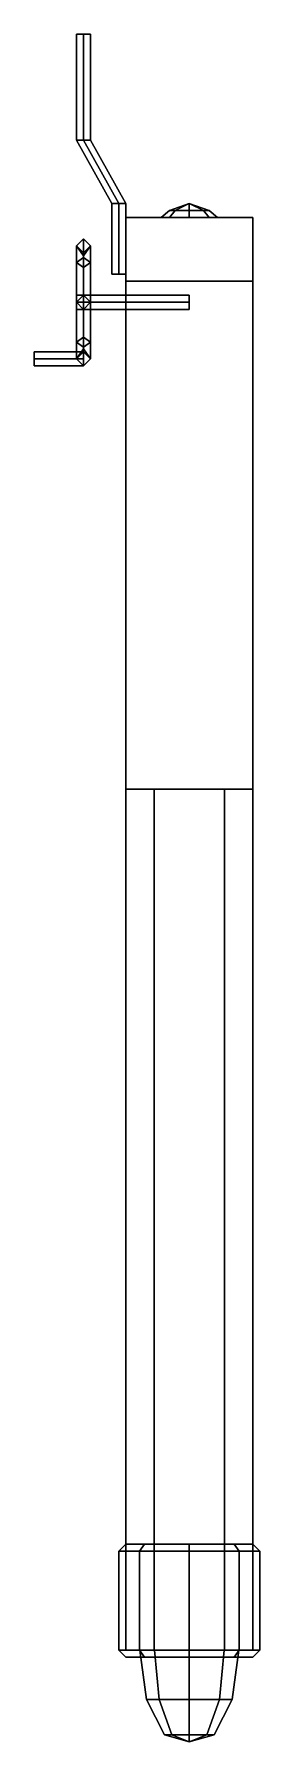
# Model space of a CAD drawing. Extents: x -0.22 to 0.1, y -1.24 to 1.18.
import ezdxf

# ---------------------------------------------------------------- set-up
doc = ezdxf.new("R2010")
doc.units = 0
doc.layers.add('SLEEVE', color=5, linetype='CONTINUOUS')

msp = doc.modelspace()

# ---------------------------------------------------------------- linework, layer by layer
at = {"layer": 'SLEEVE'}
for points in [[(-0.15, 1.03, 0.1), (-0.16, 1.03, 0.11), (-0.16, 1.18, 0.11), (-0.15, 1.18, 0.1)], [(-0.16, 1.03, 0.11), (-0.15, 1.03, 0.12), (-0.15, 1.18, 0.12), (-0.16, 1.18, 0.11)], [(-0.15, 1.18, 0.12), (-0.14, 1.18, 0.11), (-0.15, 1.18, 0.1), (-0.16, 1.18, 0.11)], [(-0.15, 1.03, 0.12), (-0.14, 1.03, 0.11), (-0.14, 1.18, 0.11), (-0.15, 1.18, 0.12)], [(-0.14, 1.03, 0.11), (-0.15, 1.03, 0.1), (-0.15, 1.18, 0.1), (-0.14, 1.18, 0.11)], [(-0.1, 0.94, 0.1), (-0.11, 0.94, 0.11), (-0.16, 1.03, 0.11), (-0.15, 1.03, 0.1)], [(-0.11, 0.94, 0.11), (-0.1, 0.94, 0.12), (-0.15, 1.03, 0.12), (-0.16, 1.03, 0.11)], [(-0.1, 0.94, 0.12), (-0.09, 0.94, 0.11), (-0.14, 1.03, 0.11), (-0.15, 1.03, 0.12)], [(-0.09, 0.94, 0.11), (-0.1, 0.94, 0.1), (-0.15, 1.03, 0.1), (-0.14, 1.03, 0.11)], [(-0.1, 0.84, 0.1), (-0.11, 0.84, 0.11), (-0.11, 0.94, 0.11), (-0.1, 0.94, 0.1)], [(-0.11, 0.84, 0.11), (-0.1, 0.84, 0.12), (-0.1, 0.94, 0.12), (-0.11, 0.94, 0.11)], [(-0.1, 0.84, 0.12), (-0.09, 0.84, 0.11), (-0.09, 0.94, 0.11), (-0.1, 0.94, 0.12)], [(-0.09, 0.84, 0.11), (-0.1, 0.84, 0.1), (-0.1, 0.94, 0.1), (-0.09, 0.94, 0.11)], [(-0.09, 0.92, 0.12), (-0.09, 0.83, -0.01), (-0.09, -1.11, -0.01), (-0.09, -1.11, 0.12)], [(0.09, 0.11, 0.12), (0.09, 0.92, 0.12), (-0.09, 0.92, 0.12), (-0.09, 0.11, 0.12)], [(-0.09, 0.92, 0.12), (-0.09, 0.92, 0.02), (-0.09, 0.83, -0.01), (-0.09, 0.92, 0.12)], [(0.09, 0.92, 0.12), (0.09, 0.92, 0.02), (-0.09, 0.92, 0.02), (-0.09, 0.92, 0.12)], [(-0.09, 0.83, -0.01), (-0.09, 0.92, 0.02), (0.09, 0.92, 0.02), (0.09, 0.83, -0.01)], [(-0.02, 0.93, 0.05), (-0.0283, 0.92, 0.0417), (-0.04, 0.92, 0.07), (-0.0283, 0.93, 0.07)], [(-0.0283, 0.93, 0.07), (-0.04, 0.92, 0.07), (-0.0283, 0.92, 0.0983), (-0.02, 0.93, 0.09)], [(0, 0.94, 0.07), (-0.02, 0.93, 0.05), (-0.0283, 0.93, 0.07), (0, 0.94, 0.07)], [(0, 0.94, 0.07), (-0.0283, 0.93, 0.07), (-0.02, 0.93, 0.09), (0, 0.94, 0.07)], [(0, 0.93, 0.0417), (0, 0.92, 0.03), (-0.0283, 0.92, 0.0417), (-0.02, 0.93, 0.05)], [(-0.02, 0.93, 0.09), (-0.0283, 0.92, 0.0983), (0, 0.92, 0.11), (0, 0.93, 0.0983)], [(0, 0.94, 0.07), (0, 0.93, 0.0417), (-0.02, 0.93, 0.05), (0, 0.94, 0.07)], [(0, 0.94, 0.07), (-0.02, 0.93, 0.09), (0, 0.93, 0.0983), (0, 0.94, 0.07)], [(0, 0.94, 0.07), (0.0283, 0.93, 0.07), (0.02, 0.93, 0.05), (0, 0.94, 0.07)], [(0, 0.94, 0.07), (0.02, 0.93, 0.05), (0, 0.93, 0.0417), (0, 0.94, 0.07)], [(0, 0.94, 0.07), (0, 0.93, 0.0983), (0.02, 0.93, 0.09), (0, 0.94, 0.07)], [(0, 0.94, 0.07), (0.02, 0.93, 0.09), (0.0283, 0.93, 0.07), (0, 0.94, 0.07)], [(0.02, 0.93, 0.05), (0.0283, 0.92, 0.0417), (0, 0.92, 0.03), (0, 0.93, 0.0417)], [(0, 0.93, 0.0983), (0, 0.92, 0.11), (0.0283, 0.92, 0.0983), (0.02, 0.93, 0.09)], [(0.0283, 0.93, 0.07), (0.04, 0.92, 0.07), (0.0283, 0.92, 0.0417), (0.02, 0.93, 0.05)], [(0.02, 0.93, 0.09), (0.0283, 0.92, 0.0983), (0.04, 0.92, 0.07), (0.0283, 0.93, 0.07)], [(0.09, -1.11, -0.01), (0.09, 0.83, -0.01), (0.09, 0.92, 0.12), (0.09, -1.11, 0.12)], [(0.09, 0.83, -0.01), (0.09, 0.92, 0.02), (0.09, 0.92, 0.12)], [(-0.16, 0.88, -0.03), (-0.15, 0.89, -0.03), (-0.15, 0.8636, -0.0936), (-0.16, 0.8566, -0.0866)], [(-0.16, 0.8566, 0.0266), (-0.15, 0.8636, 0.0336), (-0.15, 0.89, -0.03), (-0.16, 0.88, -0.03)], [(-0.16, 0.88, -0.03), (-0.15, 0.8659, -0.04), (-0.15, 0.7341, -0.04), (-0.16, 0.72, -0.03)], [(-0.15, 0.8659, -0.02), (-0.16, 0.88, -0.03), (-0.16, 0.72, -0.03), (-0.15, 0.7341, -0.02)], [(-0.15, 0.87, -0.03), (-0.16, 0.88, -0.03), (-0.16, 0.8566, -0.0866), (-0.15, 0.8495, -0.0795)], [(-0.15, 0.8495, 0.0195), (-0.16, 0.8566, 0.0266), (-0.16, 0.88, -0.03), (-0.15, 0.87, -0.03)], [(-0.15, 0.89, -0.03), (-0.14, 0.88, -0.03), (-0.14, 0.8566, -0.0866), (-0.15, 0.8636, -0.0936)], [(-0.15, 0.8636, 0.0336), (-0.14, 0.8566, 0.0266), (-0.14, 0.88, -0.03), (-0.15, 0.89, -0.03)], [(-0.15, 0.8659, -0.04), (-0.14, 0.88, -0.03), (-0.14, 0.72, -0.03), (-0.15, 0.7341, -0.04)], [(-0.14, 0.88, -0.03), (-0.15, 0.8659, -0.02), (-0.15, 0.7341, -0.02), (-0.14, 0.72, -0.03)], [(-0.14, 0.88, -0.03), (-0.15, 0.87, -0.03), (-0.15, 0.8495, -0.0795), (-0.14, 0.8566, -0.0866)], [(-0.14, 0.8566, 0.0266), (-0.15, 0.8495, 0.0195), (-0.15, 0.87, -0.03), (-0.14, 0.88, -0.03)], [(-0.16, 0.8566, -0.0866), (-0.15, 0.8636, -0.0936), (-0.15, 0.8, -0.12), (-0.16, 0.8, -0.11)], [(-0.16, 0.8, 0.05), (-0.15, 0.8, 0.06), (-0.15, 0.8636, 0.0336), (-0.16, 0.8566, 0.0266)], [(-0.15, 0.8495, -0.0795), (-0.16, 0.8566, -0.0866), (-0.16, 0.8, -0.11), (-0.15, 0.8, -0.1)], [(-0.15, 0.8, 0.04), (-0.16, 0.8, 0.05), (-0.16, 0.8566, 0.0266), (-0.15, 0.8495, 0.0195)], [(-0.15, 0.8636, -0.0936), (-0.14, 0.8566, -0.0866), (-0.14, 0.8, -0.11), (-0.15, 0.8, -0.12)], [(-0.15, 0.8, 0.06), (-0.14, 0.8, 0.05), (-0.14, 0.8566, 0.0266), (-0.15, 0.8636, 0.0336)], [(-0.14, 0.8566, -0.0866), (-0.15, 0.8495, -0.0795), (-0.15, 0.8, -0.1), (-0.14, 0.8, -0.11)], [(-0.14, 0.8, 0.05), (-0.15, 0.8, 0.04), (-0.15, 0.8495, 0.0195), (-0.14, 0.8566, 0.0266)], [(-0.09, -1.11, -0.01), (-0.09, 0.83, -0.01), (0.09, 0.83, -0.01), (0.09, -1.11, -0.01)], [(-0.15, 0.81, -0.0959), (-0.16, 0.8, -0.11), (-0.16, 0.8, 0.05), (-0.15, 0.81, 0.0359)], [(-0.16, 0.81, -0.03), (-0.16, 0.8, -0.02), (0, 0.8, -0.02), (0, 0.81, -0.03)], [(-0.16, 0.8, -0.04), (-0.16, 0.81, -0.03), (0, 0.81, -0.03), (0, 0.8, -0.04)], [(-0.16, 0.8, -0.11), (-0.15, 0.79, -0.0959), (-0.15, 0.79, 0.0359), (-0.16, 0.8, 0.05)], [(-0.16, 0.8, -0.02), (-0.16, 0.79, -0.03), (0, 0.79, -0.03), (0, 0.8, -0.02)], [(-0.16, 0.79, -0.03), (-0.16, 0.8, -0.04), (0, 0.8, -0.04), (0, 0.79, -0.03)], [(-0.15, 0.8, -0.1), (-0.16, 0.8, -0.11), (-0.16, 0.7434, -0.0866), (-0.15, 0.7505, -0.0795)], [(-0.16, 0.8, -0.11), (-0.15, 0.8, -0.12), (-0.15, 0.7364, -0.0936), (-0.16, 0.7434, -0.0866)], [(-0.15, 0.7505, 0.0195), (-0.16, 0.7434, 0.0266), (-0.16, 0.8, 0.05), (-0.15, 0.8, 0.04)], [(-0.16, 0.7434, 0.0266), (-0.15, 0.7364, 0.0336), (-0.15, 0.8, 0.06), (-0.16, 0.8, 0.05)], [(-0.14, 0.8, -0.11), (-0.15, 0.81, -0.0959), (-0.15, 0.81, 0.0359), (-0.14, 0.8, 0.05)], [(-0.15, 0.79, -0.0959), (-0.14, 0.8, -0.11), (-0.14, 0.8, 0.05), (-0.15, 0.79, 0.0359)], [(-0.14, 0.8, -0.11), (-0.15, 0.8, -0.1), (-0.15, 0.7505, -0.0795), (-0.14, 0.7434, -0.0866)], [(-0.15, 0.8, -0.12), (-0.14, 0.8, -0.11), (-0.14, 0.7434, -0.0866), (-0.15, 0.7364, -0.0936)], [(-0.14, 0.7434, 0.0266), (-0.15, 0.7505, 0.0195), (-0.15, 0.8, 0.04), (-0.14, 0.8, 0.05)], [(-0.15, 0.7364, 0.0336), (-0.14, 0.7434, 0.0266), (-0.14, 0.8, 0.05), (-0.15, 0.8, 0.06)], [(-0.15, 0.7505, -0.0795), (-0.16, 0.7434, -0.0866), (-0.16, 0.72, -0.03), (-0.15, 0.73, -0.03)], [(-0.15, 0.73, -0.03), (-0.16, 0.72, -0.03), (-0.16, 0.7434, 0.0266), (-0.15, 0.7505, 0.0195)], [(-0.14, 0.7434, -0.0866), (-0.15, 0.7505, -0.0795), (-0.15, 0.73, -0.03), (-0.14, 0.72, -0.03)], [(-0.14, 0.72, -0.03), (-0.15, 0.73, -0.03), (-0.15, 0.7505, 0.0195), (-0.14, 0.7434, 0.0266)], [(-0.22, 0.73, -0.03), (-0.22, 0.72, -0.02), (-0.15, 0.72, -0.02), (-0.15, 0.73, -0.03)], [(-0.22, 0.72, -0.04), (-0.22, 0.73, -0.03), (-0.15, 0.73, -0.03), (-0.15, 0.72, -0.04)], [(-0.22, 0.73, -0.03), (-0.22, 0.72, -0.04), (-0.22, 0.71, -0.03), (-0.22, 0.72, -0.02)], [(-0.16, 0.7434, -0.0866), (-0.15, 0.7364, -0.0936), (-0.15, 0.71, -0.03), (-0.16, 0.72, -0.03)], [(-0.16, 0.72, -0.03), (-0.15, 0.71, -0.03), (-0.15, 0.7364, 0.0336), (-0.16, 0.7434, 0.0266)], [(-0.15, 0.7364, -0.0936), (-0.14, 0.7434, -0.0866), (-0.14, 0.72, -0.03), (-0.15, 0.71, -0.03)], [(-0.15, 0.71, -0.03), (-0.14, 0.72, -0.03), (-0.14, 0.7434, 0.0266), (-0.15, 0.7364, 0.0336)], [(-0.22, 0.72, -0.02), (-0.22, 0.71, -0.03), (-0.15, 0.71, -0.03), (-0.15, 0.72, -0.02)], [(-0.22, 0.71, -0.03), (-0.22, 0.72, -0.04), (-0.15, 0.72, -0.04), (-0.15, 0.71, -0.03)], [(-0.05, -1.11, 0.15), (-0.05, 0.11, 0.15), (-0.09, 0.11, 0.12), (-0.09, -1.11, 0.12)], [(0.05, 0.11, 0.15), (0.09, 0.11, 0.12), (-0.09, 0.11, 0.12), (-0.05, 0.11, 0.15)], [(0.05, -1.11, 0.15), (0.05, 0.11, 0.15), (-0.05, 0.11, 0.15), (-0.05, -1.11, 0.15)], [(0.09, -1.11, 0.12), (0.09, 0.11, 0.12), (0.05, 0.11, 0.15), (0.05, -1.11, 0.15)], [(-0.09, -0.96, 0.24), (-0.0636, -0.96, 0.1764), (-0.0707, -0.97, 0.1693), (-0.1, -0.97, 0.24)], [(-0.0636, -0.96, 0.3036), (-0.09, -0.96, 0.24), (-0.1, -0.97, 0.24), (-0.0707, -0.97, 0.3107)], [(-0.0636, -0.96, 0.1764), (0, -0.96, 0.15), (0, -0.97, 0.14), (-0.0707, -0.97, 0.1693)], [(0, -0.96, 0.33), (-0.0636, -0.96, 0.3036), (-0.0707, -0.97, 0.3107), (0, -0.97, 0.34)], [(0, -0.96, 0.15), (0.0636, -0.96, 0.1764), (0.0707, -0.97, 0.1693), (0, -0.97, 0.14)], [(0.0636, -0.96, 0.3036), (0, -0.96, 0.33), (0, -0.97, 0.34), (0.0707, -0.97, 0.3107)], [(0.0636, -0.96, 0.1764), (0.09, -0.96, 0.24), (0.1, -0.97, 0.24), (0.0707, -0.97, 0.1693)], [(0.09, -0.96, 0.24), (0.0636, -0.96, 0.3036), (0.0707, -0.97, 0.3107), (0.1, -0.97, 0.24)], [(-0.1, -1.11, 0.24), (-0.0707, -1.11, 0.3107), (-0.0707, -0.97, 0.3107), (-0.1, -0.97, 0.24)], [(-0.0707, -1.11, 0.1693), (-0.1, -1.11, 0.24), (-0.1, -0.97, 0.24), (-0.0707, -0.97, 0.1693)], [(-0.0707, -1.11, 0.3107), (0, -1.11, 0.34), (0, -0.97, 0.34), (-0.0707, -0.97, 0.3107)], [(0, -1.11, 0.14), (-0.0707, -1.11, 0.1693), (-0.0707, -0.97, 0.1693), (0, -0.97, 0.14)], [(0, -1.11, 0.34), (0.0707, -1.11, 0.3107), (0.0707, -0.97, 0.3107), (0, -0.97, 0.34)], [(0.0707, -1.11, 0.1693), (0, -1.11, 0.14), (0, -0.97, 0.14), (0.0707, -0.97, 0.1693)], [(0.0707, -1.11, 0.3107), (0.1, -1.11, 0.24), (0.1, -0.97, 0.24), (0.0707, -0.97, 0.3107)], [(0.1, -1.11, 0.24), (0.0707, -1.11, 0.1693), (0.0707, -0.97, 0.1693), (0.1, -0.97, 0.24)], [(-0.09, -1.12, 0.24), (-0.0636, -1.12, 0.3036), (-0.0707, -1.11, 0.3107), (-0.1, -1.11, 0.24)], [(-0.0636, -1.12, 0.1764), (-0.09, -1.12, 0.24), (-0.1, -1.11, 0.24), (-0.0707, -1.11, 0.1693)], [(-0.09, -1.11, 0.12), (-0.09, -1.11, -0.01), (0.09, -1.11, -0.01), (0.09, -1.11, 0.12)], [(-0.05, -1.11, 0.15), (-0.09, -1.11, 0.12), (0.09, -1.11, 0.12), (0.05, -1.11, 0.15)], [(-0.0636, -1.12, 0.3036), (0, -1.12, 0.33), (0, -1.11, 0.34), (-0.0707, -1.11, 0.3107)], [(0, -1.12, 0.15), (-0.0636, -1.12, 0.1764), (-0.0707, -1.11, 0.1693), (0, -1.11, 0.14)], [(-0.0429, -1.18, 0.1129), (-0.0495, -1.11, 0.1195), (-0.07, -1.11, 0.07), (-0.0606, -1.18, 0.07)], [(-0.0606, -1.18, 0.07), (-0.07, -1.11, 0.07), (-0.0495, -1.11, 0.0205), (-0.0429, -1.18, 0.0271)], [(0, -1.18, 0.1306), (0, -1.11, 0.14), (-0.0495, -1.11, 0.1195), (-0.0429, -1.18, 0.1129)], [(-0.0429, -1.18, 0.0271), (-0.0495, -1.11, 0.0205), (0, -1.11), (0, -1.18, 0.0094)], [(0.0429, -1.18, 0.1129), (0.0495, -1.11, 0.1195), (0, -1.11, 0.14), (0, -1.18, 0.1306)], [(0, -1.18, 0.0094), (0, -1.11), (0.0495, -1.11, 0.0205), (0.0429, -1.18, 0.0271)], [(0, -1.12, 0.33), (0.0636, -1.12, 0.3036), (0.0707, -1.11, 0.3107), (0, -1.11, 0.34)], [(0.0636, -1.12, 0.1764), (0, -1.12, 0.15), (0, -1.11, 0.14), (0.0707, -1.11, 0.1693)], [(0.0606, -1.18, 0.07), (0.07, -1.11, 0.07), (0.0495, -1.11, 0.1195), (0.0429, -1.18, 0.1129)], [(0.0429, -1.18, 0.0271), (0.0495, -1.11, 0.0205), (0.07, -1.11, 0.07), (0.0606, -1.18, 0.07)], [(0.0636, -1.12, 0.3036), (0.09, -1.12, 0.24), (0.1, -1.11, 0.24), (0.0707, -1.11, 0.3107)], [(0.09, -1.12, 0.24), (0.0636, -1.12, 0.1764), (0.0707, -1.11, 0.1693), (0.1, -1.11, 0.24)], [(-0.0247, -1.23, 0.0947), (-0.0429, -1.18, 0.1129), (-0.0606, -1.18, 0.07), (-0.035, -1.23, 0.07)], [(-0.035, -1.23, 0.07), (-0.0606, -1.18, 0.07), (-0.0429, -1.18, 0.0271), (-0.0247, -1.23, 0.0453)], [(0, -1.23, 0.105), (0, -1.18, 0.1306), (-0.0429, -1.18, 0.1129), (-0.0247, -1.23, 0.0947)], [(-0.0247, -1.23, 0.0453), (-0.0429, -1.18, 0.0271), (0, -1.18, 0.0094), (0, -1.23, 0.035)], [(0.0247, -1.23, 0.0947), (0.0429, -1.18, 0.1129), (0, -1.18, 0.1306), (0, -1.23, 0.105)], [(0, -1.23, 0.035), (0, -1.18, 0.0094), (0.0429, -1.18, 0.0271), (0.0247, -1.23, 0.0453)], [(0.035, -1.23, 0.07), (0.0606, -1.18, 0.07), (0.0429, -1.18, 0.1129), (0.0247, -1.23, 0.0947)], [(0.0247, -1.23, 0.0453), (0.0429, -1.18, 0.0271), (0.0606, -1.18, 0.07), (0.035, -1.23, 0.07)], [(0, -1.24, 0.07), (-0.0247, -1.23, 0.0947), (-0.035, -1.23, 0.07), (0, -1.24, 0.07)], [(0, -1.24, 0.07), (-0.035, -1.23, 0.07), (-0.0247, -1.23, 0.0453), (0, -1.24, 0.07)], [(0, -1.24, 0.07), (0, -1.23, 0.105), (-0.0247, -1.23, 0.0947), (0, -1.24, 0.07)], [(0, -1.24, 0.07), (-0.0247, -1.23, 0.0453), (0, -1.23, 0.035), (0, -1.24, 0.07)], [(0, -1.24, 0.07), (0.035, -1.23, 0.07), (0.0247, -1.23, 0.0947), (0, -1.24, 0.07)], [(0, -1.24, 0.07), (0.0247, -1.23, 0.0947), (0, -1.23, 0.105), (0, -1.24, 0.07)], [(0, -1.24, 0.07), (0, -1.23, 0.035), (0.0247, -1.23, 0.0453), (0, -1.24, 0.07)], [(0, -1.24, 0.07), (0.0247, -1.23, 0.0453), (0.035, -1.23, 0.07), (0, -1.24, 0.07)]]:
    msp.add_3dface(points, dxfattribs=at)

doc.saveas('drawing.dxf')
